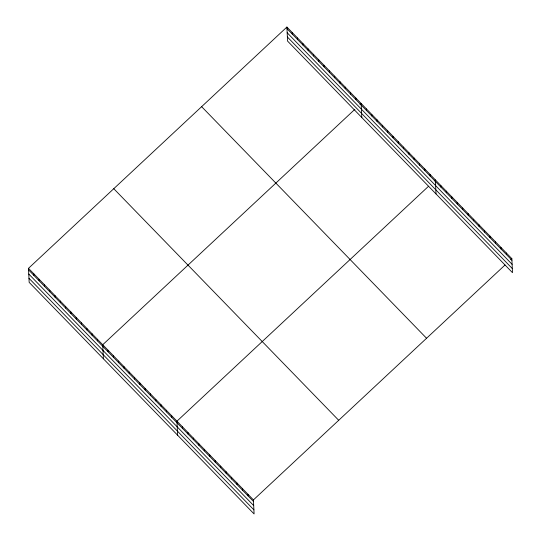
<?xml version="1.0" encoding="UTF-8"?>
<svg xmlns="http://www.w3.org/2000/svg" width="541" height="541" viewBox="0 0 541 541"><rect width="100%" height="100%" fill="white"/><g stroke="black" fill="none" stroke-linecap="round" stroke-linejoin="round"><path stroke-width="0.81" d="M28.497 268.322L253.431 499.911L254.094 513.95L29.16 282.368L28.497 268.322L286.906 27.05L511.84 258.632L512.503 272.678L287.569 41.089L286.906 27.05M354.882 109.309L102.722 344.745L103.385 358.791M360.002 104.535L361.138 103.473L361.801 117.512M428.54 186.266L176.954 421.168L177.617 435.214M434.227 180.958L435.363 179.896L436.026 193.935M253.431 499.911L505.023 265.002M510.704 259.694L511.84 258.632M286.98 28.653L511.921 260.235M287.176 32.758L512.111 264.339M287.379 36.984L512.313 268.566M201.631 106.672L426.565 338.253M113.772 188.708L338.707 420.289M28.572 269.925L253.506 501.507M28.768 274.03L253.702 505.612M28.964 278.263L253.898 509.845M506.383 253.005L506.457 254.608M500.919 247.386L500.993 248.982M495.455 241.759L495.529 243.362M489.99 236.133L490.065 237.736M484.526 230.513L484.608 232.109M479.069 224.887L479.143 226.49M473.605 219.261L473.679 220.863M468.141 213.641L468.215 215.237M462.677 208.015L462.751 209.617M457.213 202.388L457.294 203.991M451.755 196.768L451.83 198.364M446.291 191.142L446.366 192.745M440.827 185.516L440.901 187.118M430.061 174.439L430.136 176.035M424.759 168.975L424.834 170.577M419.458 163.517L419.532 165.12M414.156 158.06L414.23 159.656M408.854 152.603L408.928 154.199M403.552 147.145L403.627 148.741M398.25 141.681L398.325 143.284M392.949 136.224L393.023 137.827M387.647 130.766L387.721 132.362M382.345 125.309L382.419 126.905M377.043 119.845L377.118 121.448M371.741 114.388L371.816 115.99M366.44 108.93L366.514 110.533M355.836 98.016L355.91 99.612M350.534 92.552L350.609 94.154M345.232 87.094L345.307 88.697M339.931 81.637L340.005 83.24M334.629 76.18L334.703 77.776M329.327 70.722L329.401 72.318M324.018 65.258L324.1 66.861M318.717 59.801L318.798 61.404M313.415 54.343L313.496 55.946M308.113 48.886L308.194 50.482M302.811 43.429L302.892 45.025M297.509 37.965L297.584 39.567M292.208 32.507L292.282 34.11M247.967 494.285L248.042 495.881M242.503 488.658L242.578 490.261M237.039 483.039L237.12 484.635M231.582 477.412L231.656 479.008M226.118 471.786L226.192 473.389M220.654 466.166L220.728 467.762M215.19 460.54L215.264 462.136M209.725 454.913L209.807 456.516M204.268 449.294L204.342 450.89M198.804 443.667L198.878 445.263M193.34 438.041L193.414 439.644M187.876 432.421L187.95 434.017M182.418 426.795L182.493 428.391M171.653 415.711L171.727 417.314M166.351 410.254L166.425 411.85M161.049 404.796L161.123 406.392M155.747 399.332L155.822 400.935M150.445 393.875L150.52 395.478M145.144 388.418L145.218 390.02M139.835 382.96L139.916 384.556M134.533 377.503L134.614 379.099M129.231 372.039L129.313 373.642M123.93 366.582L124.011 368.184M118.628 361.124L118.702 362.727M113.326 355.667L113.4 357.263M108.024 350.21L108.099 351.806M97.421 339.288L97.495 340.891M92.119 333.831L92.193 335.427M86.817 328.373L86.891 329.969M81.515 322.916L81.59 324.512M76.213 317.452L76.288 319.055M70.912 311.995L70.986 313.597M65.61 306.537L65.684 308.133M60.308 301.08L60.382 302.676M55.006 295.616L55.081 297.219M49.704 290.159L49.779 291.761M44.403 284.701L44.477 286.304M39.101 279.244L39.175 280.84M33.799 273.787L33.873 275.383"/></g></svg>
